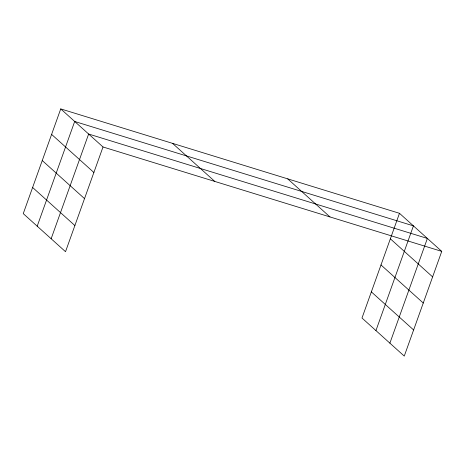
<?xml version="1.0" encoding="UTF-8"?>
<svg xmlns="http://www.w3.org/2000/svg" width="465" height="465" viewBox="0 0 465 465"><rect width="100%" height="100%" fill="white"/><g stroke="black" fill="none" stroke-linecap="round" stroke-linejoin="round"><path stroke-width="0.7" d="M60.741 108.903L23.25 213.621L65.519 251.693L103.009 146.975L60.741 108.903L399.482 213.307L441.75 251.379L404.259 356.097L361.991 318.025L399.482 213.307M37.2 226.182L74.691 121.47L413.432 225.874L375.941 330.586M51.144 238.748L88.641 134.03L427.382 238.435L389.885 343.153M103.009 146.975L441.75 251.379M390.35 238.812L432.619 276.884M287.701 178.856L329.964 216.928M380.992 264.951L423.26 303.023M371.349 291.886L413.618 329.958M172.527 143.359L214.795 181.431M51.615 134.408L93.878 172.48M42.251 160.547L84.52 198.619M32.608 187.476L74.877 225.548"/></g></svg>
